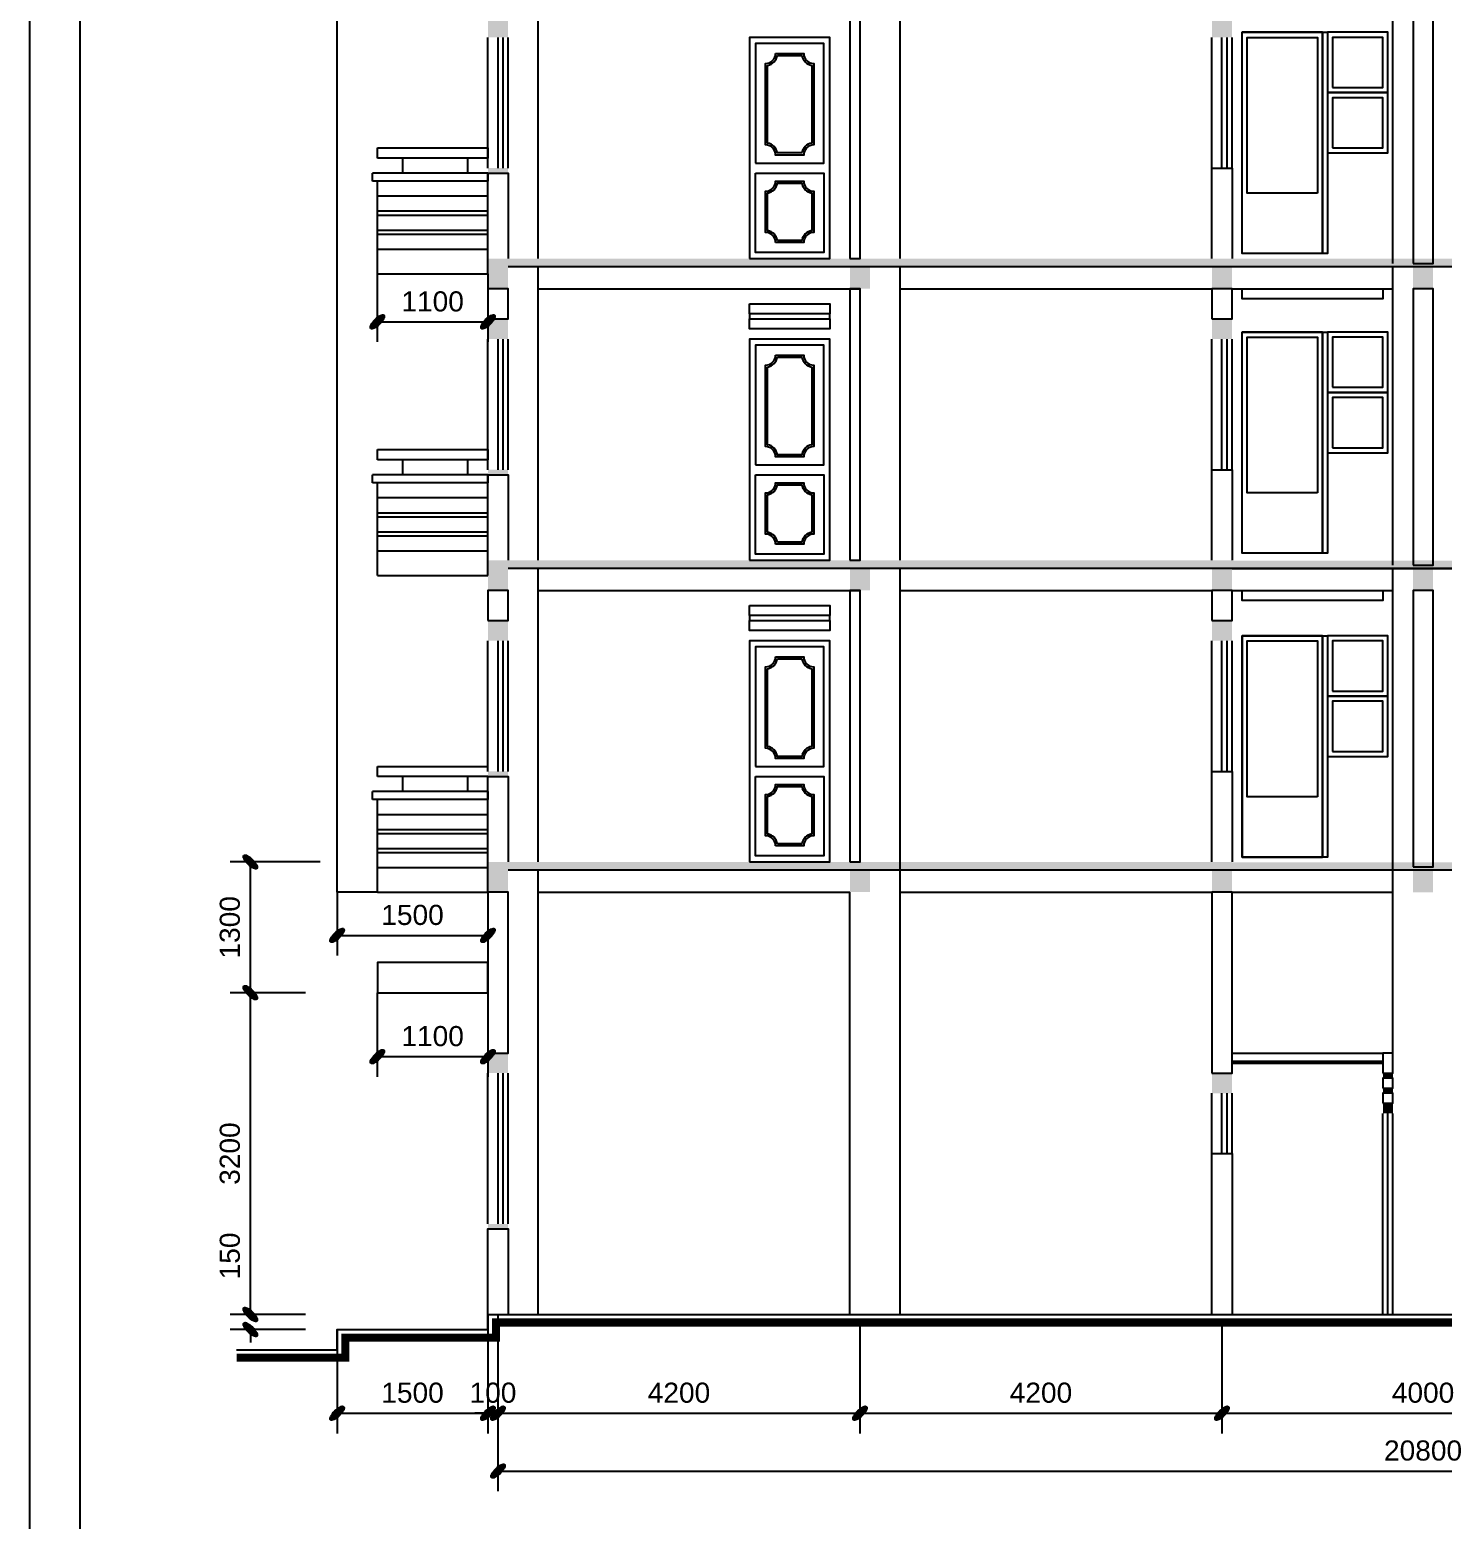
# Model space of a CAD drawing. Extents: x 5324 to 86020, y 1640 to 57560.
# Drawn here: x 5324 to 19380, y 15702 to 30523 of the extents above; entities that cross this region are included whole.
import ezdxf

# ---------------------------------------------------------------- set-up
doc = ezdxf.new("R2010")
doc.units = 0
doc.layers.get('0').update_dxf_attribs({"linetype": 'CONTINUOUS'})
doc.layers.get('DEFPOINTS').update_dxf_attribs({"linetype": 'CONTINUOUS'})
for name, color, linetype in [('BAO', 3, 'CONTINUOUS'), ('CUA', 4, 'CONTINUOUS'), ('DIM', 6, 'CONTINUOUS'), ('MAT_CAT', 5, 'CONTINUOUS'), ('mc1', 7, 'CONTINUOUS'), ('NET', 5, 'CONTINUOUS'), ('TUONG', 35, 'CONTINUOUS')]:
    doc.layers.add(name, color=color, linetype=linetype)
doc.styles.add('VNI-HELVE', font='VHELVEN.TTF')
doc.dimstyles.new('DIM100S', dxfattribs={"dimtxt": 200, "dimasz": 130, "dimexe": 200, "dimexo": 0, "dimgap": 100, "dimtad": 1, "dimdec": 0, "dimrnd": 50, "dimzin": 0, "dimdsep": 46, "dimtxsty": 'VNI-HELVE', "dimblk1": 'ARCHTICK', "dimblk2": 'ARCHTICK', "dimsah": 1, "dimcen": 0, "dimclrd": 6, "dimclre": 6, "dimclrt": 6, "dimadec": 0, "dimazin": 0, "dimtfac": 1, "dimtdec": 0, "dimtofl": 0, "dimtmove": 0, "dimatfit": 3, "dimfxl": 0, "dimtolj": 1, "dimtzin": 0, "dimarcsym": 0})

# ---------------------------------------------------------------- blocks, each defined once
blk = doc.blocks.new('_ArchTick')
h = blk.add_hatch(color=256)
edge = h.paths.add_edge_path()
edge.add_ellipse((0, 0), major_axis=(0.5, 0.5), ratio=0.348148, start_angle=0, end_angle=360)
blk.add_ellipse((0, 0), major_axis=(0.5, 0.5), ratio=0.348148)
blk = doc.blocks.new('*D8')
at = {"color": 6, "linetype": 'ByBlock'}
for p, q in [((17180, 17668), (17180, 16566)), ((21180, 17668), (21180, 16566)), ((17180, 16766), (21180, 16766))]:
    blk.add_line(p, q, dxfattribs=at)
at = {"layer": 'DEFPOINTS', "color": 0, "linetype": 'ByBlock'}
for p in [(17180, 17668), (21180, 17668), (21180, 16766)]:
    blk.add_point(p, dxfattribs=at)
at = {"color": 6, "linetype": 'ByBlock', "xscale": 130, "yscale": 130, "zscale": 130, "rotation": 180}
blk.add_blockref('_ArchTick', (17180, 16766), dxfattribs=at)
at = {"color": 6, "linetype": 'ByBlock', "xscale": 130, "yscale": 130, "zscale": 130}
blk.add_blockref('_ArchTick', (21180, 16766), dxfattribs=at)
at = {"color": 6, "linetype": 'ByBlock', "insert": (19180, 16969), "char_height": 200, "attachment_point": 5, "style": 'VNI-HELVE'}
blk.add_mtext('\\A1;4000', dxfattribs=at)
blk = doc.blocks.new('*D9')
at = {"layer": 'DEFPOINTS', "color": 0, "linetype": 'ByBlock'}
for p in [(9980, 17748), (28380, 17748), (28380, 16191)]:
    blk.add_point(p, dxfattribs=at)
at = {"layer": 'DIM', "color": 6, "linetype": 'ByBlock', "lineweight": -2}
for p, q in [((9980, 17748), (9980, 15991)), ((28380, 17748), (28380, 15991)), ((9980, 16191), (28380, 16191))]:
    blk.add_line(p, q, dxfattribs=at)
at = {"layer": 'DIM', "color": 6, "linetype": 'ByBlock', "lineweight": -2, "xscale": 130, "yscale": 130, "zscale": 130, "rotation": 180}
blk.add_blockref('_ArchTick', (9980, 16191), dxfattribs=at)
at = {"layer": 'DIM', "color": 6, "linetype": 'ByBlock', "lineweight": -2, "xscale": 130, "yscale": 130, "zscale": 130}
blk.add_blockref('_ArchTick', (28380, 16191), dxfattribs=at)
at = {"layer": 'DIM', "color": 6, "linetype": 'ByBlock', "insert": (19180, 16394), "char_height": 200, "attachment_point": 5, "style": 'VNI-HELVE'}
blk.add_mtext('\\A1;20800', dxfattribs=at)
blk = doc.blocks.new('*D10')
at = {"color": 6, "linetype": 'ByBlock'}
for p, q in [((8064, 20948), (7317, 20948)), ((7517, 17748), (7517, 20948)), ((8064, 17748), (7317, 17748))]:
    blk.add_line(p, q, dxfattribs=at)
at = {"layer": 'DEFPOINTS', "color": 0, "linetype": 'ByBlock'}
for p in [(7517, 20948), (8064, 20948), (8064, 17748)]:
    blk.add_point(p, dxfattribs=at)
at = {"color": 6, "linetype": 'ByBlock', "xscale": 130, "yscale": 130, "zscale": 130}
for p, rotation in [((7517, 20948), 90), ((7517, 17748), 270)]:
    blk.add_blockref('_ArchTick', p, dxfattribs=dict(at, rotation=rotation))
at = {"color": 6, "linetype": 'ByBlock', "insert": (7314, 19348), "char_height": 200, "attachment_point": 5, "rotation": 90, "style": 'VNI-HELVE'}
blk.add_mtext('\\A1;3200', dxfattribs=at)
blk = doc.blocks.new('*D11')
at = {"color": 6, "linetype": 'ByBlock'}
for p, q in [((9980, 17748), (9980, 16566)), ((13580, 17668), (13580, 16566)), ((9980, 16766), (13580, 16766))]:
    blk.add_line(p, q, dxfattribs=at)
at = {"layer": 'DEFPOINTS', "color": 0, "linetype": 'ByBlock'}
for p in [(9980, 17748), (13580, 17668), (13580, 16766)]:
    blk.add_point(p, dxfattribs=at)
at = {"color": 6, "linetype": 'ByBlock', "xscale": 130, "yscale": 130, "zscale": 130, "rotation": 180}
blk.add_blockref('_ArchTick', (9980, 16766), dxfattribs=at)
at = {"color": 6, "linetype": 'ByBlock', "xscale": 130, "yscale": 130, "zscale": 130}
blk.add_blockref('_ArchTick', (13580, 16766), dxfattribs=at)
at = {"color": 6, "linetype": 'ByBlock', "insert": (11780, 16969), "char_height": 200, "attachment_point": 5, "style": 'VNI-HELVE'}
blk.add_mtext('\\A1;4200', dxfattribs=at)
blk = doc.blocks.new('*D12')
at = {"color": 6, "linetype": 'ByBlock'}
for p, q in [((9880, 17748), (9880, 16566)), ((8380, 17598), (8380, 16566)), ((8380, 16766), (9880, 16766))]:
    blk.add_line(p, q, dxfattribs=at)
at = {"layer": 'DEFPOINTS', "color": 0, "linetype": 'ByBlock'}
for p in [(9880, 17748), (8380, 17598), (9880, 16766)]:
    blk.add_point(p, dxfattribs=at)
at = {"color": 6, "linetype": 'ByBlock', "xscale": 130, "yscale": 130, "zscale": 130, "rotation": 180}
blk.add_blockref('_ArchTick', (8380, 16766), dxfattribs=at)
at = {"color": 6, "linetype": 'ByBlock', "xscale": 130, "yscale": 130, "zscale": 130}
blk.add_blockref('_ArchTick', (9880, 16766), dxfattribs=at)
at = {"color": 6, "linetype": 'ByBlock', "insert": (9130, 16969), "char_height": 200, "attachment_point": 5, "style": 'VNI-HELVE'}
blk.add_mtext('\\A1;1500', dxfattribs=at)
blk = doc.blocks.new('*D13')
at = {"layer": 'DEFPOINTS', "color": 0, "linetype": 'ByBlock'}
for p in [(9880, 17568), (9980, 17568), (9980, 16766)]:
    blk.add_point(p, dxfattribs=at)
at = {"layer": 'DIM', "color": 6, "linetype": 'ByBlock', "lineweight": -2}
for p, q in [((9880, 17568), (9880, 16566)), ((9980, 17568), (9980, 16566)), ((9880, 16766), (9750, 16766)), ((9980, 16766), (10110, 16766))]:
    blk.add_line(p, q, dxfattribs=at)
at = {"layer": 'DIM', "color": 6, "linetype": 'ByBlock', "lineweight": -2, "xscale": 130, "yscale": 130, "zscale": 130}
blk.add_blockref('_ArchTick', (9880, 16766), dxfattribs=at)
at = {"layer": 'DIM', "color": 6, "linetype": 'ByBlock', "lineweight": -2, "xscale": 130, "yscale": 130, "zscale": 130, "rotation": 180}
blk.add_blockref('_ArchTick', (9980, 16766), dxfattribs=at)
at = {"layer": 'DIM', "color": 6, "linetype": 'ByBlock', "insert": (9930, 16969), "char_height": 200, "attachment_point": 5, "style": 'VNI-HELVE'}
blk.add_mtext('\\A1;100', dxfattribs=at)
blk = doc.blocks.new('*D14')
at = {"color": 6, "linetype": 'ByBlock'}
for p, q in [((7517, 17748), (7517, 18651)), ((8064, 17748), (7317, 17748)), ((8064, 17598), (7317, 17598)), ((7517, 17598), (7517, 17468))]:
    blk.add_line(p, q, dxfattribs=at)
at = {"layer": 'DEFPOINTS', "color": 0, "linetype": 'ByBlock'}
for p in [(7517, 17748), (8064, 17748), (8064, 17598)]:
    blk.add_point(p, dxfattribs=at)
at = {"color": 6, "linetype": 'ByBlock', "xscale": 130, "yscale": 130, "zscale": 130}
for p, rotation in [((7517, 17748), 270), ((7517, 17598), 90)]:
    blk.add_blockref('_ArchTick', p, dxfattribs=dict(at, rotation=rotation))
at = {"color": 6, "linetype": 'ByBlock', "insert": (7314, 18330), "char_height": 200, "attachment_point": 5, "rotation": 90, "style": 'VNI-HELVE'}
blk.add_mtext('\\A1;150', dxfattribs=at)
blk = doc.blocks.new('*D15')
at = {"color": 6, "linetype": 'ByBlock'}
for p, q in [((13580, 17668), (13580, 16566)), ((17180, 17668), (17180, 16566)), ((13580, 16766), (17180, 16766))]:
    blk.add_line(p, q, dxfattribs=at)
at = {"layer": 'DEFPOINTS', "color": 0, "linetype": 'ByBlock'}
for p in [(13580, 17668), (17180, 17668), (17180, 16766)]:
    blk.add_point(p, dxfattribs=at)
at = {"color": 6, "linetype": 'ByBlock', "xscale": 130, "yscale": 130, "zscale": 130, "rotation": 180}
blk.add_blockref('_ArchTick', (13580, 16766), dxfattribs=at)
at = {"color": 6, "linetype": 'ByBlock', "xscale": 130, "yscale": 130, "zscale": 130}
blk.add_blockref('_ArchTick', (17180, 16766), dxfattribs=at)
at = {"color": 6, "linetype": 'ByBlock', "insert": (15380, 16969), "char_height": 200, "attachment_point": 5, "style": 'VNI-HELVE'}
blk.add_mtext('\\A1;4200', dxfattribs=at)
blk = doc.blocks.new('*D16')
at = {"color": 6, "linetype": 'ByBlock'}
for p, q in [((8380, 21948), (8380, 21318)), ((9880, 21948), (9880, 21318)), ((8380, 21518), (9880, 21518))]:
    blk.add_line(p, q, dxfattribs=at)
at = {"layer": 'DEFPOINTS', "color": 0, "linetype": 'ByBlock'}
for p in [(8380, 21948), (9880, 21948), (9880, 21518)]:
    blk.add_point(p, dxfattribs=at)
at = {"color": 6, "linetype": 'ByBlock', "xscale": 130, "yscale": 130, "zscale": 130, "rotation": 180}
blk.add_blockref('_ArchTick', (8380, 21518), dxfattribs=at)
at = {"color": 6, "linetype": 'ByBlock', "xscale": 130, "yscale": 130, "zscale": 130}
blk.add_blockref('_ArchTick', (9880, 21518), dxfattribs=at)
at = {"color": 6, "linetype": 'ByBlock', "insert": (9130, 21720), "char_height": 200, "attachment_point": 5, "style": 'VNI-HELVE'}
blk.add_mtext('\\A1;1500', dxfattribs=at)
blk = doc.blocks.new('*D17')
at = {"color": 6, "linetype": 'ByBlock'}
for p, q in [((8213, 22248), (7317, 22248)), ((7517, 20948), (7517, 22248)), ((7864, 20948), (7317, 20948))]:
    blk.add_line(p, q, dxfattribs=at)
at = {"layer": 'DEFPOINTS', "color": 0, "linetype": 'ByBlock'}
for p in [(7517, 22248), (8213, 22248), (7864, 20948)]:
    blk.add_point(p, dxfattribs=at)
at = {"color": 6, "linetype": 'ByBlock', "xscale": 130, "yscale": 130, "zscale": 130}
for p, rotation in [((7517, 22248), 90), ((7517, 20948), 270)]:
    blk.add_blockref('_ArchTick', p, dxfattribs=dict(at, rotation=rotation))
at = {"color": 6, "linetype": 'ByBlock', "insert": (7314, 21598), "char_height": 200, "attachment_point": 5, "rotation": 90, "style": 'VNI-HELVE'}
blk.add_mtext('\\A1;1300', dxfattribs=at)
blk = doc.blocks.new('*D18')
at = {"color": 6, "linetype": 'ByBlock'}
for p, q in [((8780, 20948), (8780, 20112)), ((9880, 20948), (9880, 20112)), ((8780, 20312), (9880, 20312))]:
    blk.add_line(p, q, dxfattribs=at)
at = {"layer": 'DEFPOINTS', "color": 0, "linetype": 'ByBlock'}
for p in [(8780, 20948), (9880, 20948), (9880, 20312)]:
    blk.add_point(p, dxfattribs=at)
at = {"color": 6, "linetype": 'ByBlock', "xscale": 130, "yscale": 130, "zscale": 130, "rotation": 180}
blk.add_blockref('_ArchTick', (8780, 20312), dxfattribs=at)
at = {"color": 6, "linetype": 'ByBlock', "xscale": 130, "yscale": 130, "zscale": 130}
blk.add_blockref('_ArchTick', (9880, 20312), dxfattribs=at)
at = {"color": 6, "linetype": 'ByBlock', "insert": (9330, 20515), "char_height": 200, "attachment_point": 5, "style": 'VNI-HELVE'}
blk.add_mtext('\\A1;1100', dxfattribs=at)
blk = doc.blocks.new('*D26')
at = {"color": 6, "linetype": 'ByBlock'}
for p, q in [((8780, 28098), (8780, 27419)), ((9880, 28098), (9880, 27419)), ((8780, 27619), (9880, 27619))]:
    blk.add_line(p, q, dxfattribs=at)
at = {"layer": 'DEFPOINTS', "color": 0, "linetype": 'ByBlock'}
for p in [(8780, 28098), (9880, 28098), (9880, 27619)]:
    blk.add_point(p, dxfattribs=at)
at = {"color": 6, "linetype": 'ByBlock', "xscale": 130, "yscale": 130, "zscale": 130, "rotation": 180}
blk.add_blockref('_ArchTick', (8780, 27619), dxfattribs=at)
at = {"color": 6, "linetype": 'ByBlock', "xscale": 130, "yscale": 130, "zscale": 130}
blk.add_blockref('_ArchTick', (9880, 27619), dxfattribs=at)
at = {"color": 6, "linetype": 'ByBlock', "insert": (9330, 27821), "char_height": 200, "attachment_point": 5, "style": 'VNI-HELVE'}
blk.add_mtext('\\A1;1100', dxfattribs=at)

msp = doc.modelspace()

# ---------------------------------------------------------------- linework, layer by layer
at = {"layer": 'BAO', "color": 3, "linetype": 'Continuous'}
msp.add_line((17280.4, 20348.1), (18780.4, 20348.1), dxfattribs=at)
msp.add_lwpolyline([(8780.4, 20948.1), (9880.4, 20948.1), (9880.4, 21248.1), (8780.4, 21248.1)], close=True, dxfattribs=at)
at = {"layer": 'CUA', "color": 4, "linetype": 'ByBlock'}
msp.add_line((18180.4, 28298.1), (18180.4, 30498.1), dxfattribs=at)
at = {"layer": 'CUA', "color": 4}
for p, q in [((8780.4, 29248.1), (8780.4, 29348.1)), ((9030.4, 29246.1), (9030.4, 29098.1)), ((9680.4, 29098.1), (9680.4, 29248.1)), ((9880.4, 29098.1), (8730.4, 29098.1)), ((8730.4, 29018.1), (8730.4, 29098.1)), ((9880.4, 29098.1), (9880.4, 29018.1)), ((9880.4, 29018.1), (8730.4, 29018.1)), ((8780.4, 28098.1), (8780.4, 29018.1)), ((9880.4, 28098.1), (9880.4, 29018.1)), ((9880.4, 28868.1), (8780.4, 28868.1)), ((9880.4, 28718.1), (8780.4, 28718.1)), ((9880.4, 28678.1), (8780.4, 28678.1)), ((9880.4, 28528.1), (8780.4, 28528.1)), ((9880.4, 28488.1), (8780.4, 28488.1)), ((9880.4, 28338.1), (8780.4, 28338.1)), ((8780.4, 28098.1), (9880.4, 28098.1)), ((8780.4, 26248.1), (8780.4, 26348.1)), ((9030.4, 26246.1), (9030.4, 26098.1)), ((9680.4, 26098.1), (9680.4, 26248.1)), ((9880.4, 26098.1), (8730.4, 26098.1)), ((8730.4, 26018.1), (8730.4, 26098.1)), ((9880.4, 26098.1), (9880.4, 26018.1)), ((9880.4, 26018.1), (8730.4, 26018.1)), ((8780.4, 25098.1), (8780.4, 26018.1)), ((9880.4, 25098.1), (9880.4, 26018.1)), ((9880.4, 25868.1), (8780.4, 25868.1)), ((9880.4, 25718.1), (8780.4, 25718.1)), ((9880.4, 25678.1), (8780.4, 25678.1)), ((9880.4, 25528.1), (8780.4, 25528.1)), ((9880.4, 25488.1), (8780.4, 25488.1)), ((9880.4, 25338.1), (8780.4, 25338.1)), ((8780.4, 25098.1), (9880.4, 25098.1)), ((8780.4, 23098.1), (8780.4, 23198.1)), ((8780.4, 23198.1), (9880.4, 23198.1)), ((9880.4, 23098.1), (8780.4, 23098.1)), ((9030.4, 23096.1), (9030.4, 22948.1)), ((9680.4, 22948.1), (9680.4, 23098.1)), ((9880.4, 22948.1), (8730.4, 22948.1)), ((8730.4, 22868.1), (8730.4, 22948.1)), ((9880.4, 22868.1), (8730.4, 22868.1)), ((8780.4, 21948.1), (8780.4, 22868.1)), ((9880.4, 22948.1), (9880.4, 22868.1)), ((9880.4, 21948.1), (9880.4, 22868.1)), ((9880.4, 22718.1), (8780.4, 22718.1)), ((9880.4, 22568.1), (8780.4, 22568.1)), ((9880.4, 22528.1), (8780.4, 22528.1)), ((9880.4, 22378.1), (8780.4, 22378.1)), ((9880.4, 22338.1), (8780.4, 22338.1)), ((9880.4, 22188.1), (8780.4, 22188.1)), ((8780.4, 21948.1), (9880.4, 21948.1))]:
    msp.add_line(p, q, dxfattribs=at)
for points in [[(18180.4, 28298.1), (17380.4, 28298.1), (17380.4, 30498.1), (18180.4, 30498.1)], [(18130.4, 28898.1), (17430.4, 28898.1), (17430.4, 30448.1), (18130.4, 30448.1)], [(18180.4, 25317.8), (17380.4, 25317.8), (17380.4, 27517.8), (18180.4, 27517.8)], [(18130.4, 25917.8), (17430.4, 25917.8), (17430.4, 27467.8), (18130.4, 27467.8)], [(18180.4, 22295.7), (17380.4, 22295.7), (17380.4, 24495.7), (18180.4, 24495.7)], [(18130.4, 22895.7), (17430.4, 22895.7), (17430.4, 24445.7), (18130.4, 24445.7)]]:
    msp.add_lwpolyline(points, close=True, dxfattribs=at)
for points in [[(18180.4, 28298.1), (18180.4, 30498.1), (18230.4, 30498.1), (18230.4, 28298.1), (18180.4, 28298.1)], [(8780.4, 29348.1), (9880.4, 29348.1), (9880.4, 29248.1), (8780.4, 29248.1)], [(18180.4, 25317.8), (18180.4, 27517.8), (18230.4, 27517.8), (18230.4, 25317.8), (18180.4, 25317.8)], [(8780.4, 26348.1), (9880.4, 26348.1), (9880.4, 26248.1), (8780.4, 26248.1)], [(18180.4, 22295.7), (18180.4, 24495.7), (18230.4, 24495.7), (18230.4, 22295.7), (18180.4, 22295.7)]]:
    msp.add_lwpolyline(points, dxfattribs=at)
at = {"layer": 'DIM', "color": 4}
for points in [[(12540.4, 29198.1), (13220.4, 29198.1), (13220.4, 30388.1), (12540.4, 30388.1)], [(12540.4, 29098.1), (13220.4, 29098.1), (13220.4, 28308.1), (12540.4, 28308.1)], [(12540.4, 26198.1), (13220.4, 26198.1), (13220.4, 27388.1), (12540.4, 27388.1)], [(12540.4, 26098.1), (13220.4, 26098.1), (13220.4, 25308.1), (12540.4, 25308.1)], [(12540.4, 23198.1), (13220.4, 23198.1), (13220.4, 24388.1), (12540.4, 24388.1)], [(12540.4, 23098.1), (13220.4, 23098.1), (13220.4, 22308.1), (12540.4, 22308.1)]]:
    msp.add_lwpolyline(points, close=True, dxfattribs=at)
at = {"layer": 'DIM', "color": 6}
for points in [[(12740.4, 30288.1), (13020.4, 30288.1, 0.4142136), (13120.4, 30188.1), (13120.4, 29378.1, 0.4142136), (13020.4, 29278.1), (12740.4, 29278.1, 0.4142136), (12640.4, 29378.1), (12640.4, 30188.1, 0.4142136)], [(12758.7, 30268.1), (13002.1, 30268.1, 0.3191977), (13100.4, 30169.8), (13100.4, 29396.4, 0.3191977), (13002.1, 29298.1), (12758.7, 29298.1, 0.3191977), (12660.4, 29396.4), (12660.4, 30169.8, 0.3191977)], [(12740.4, 28408.1, 0.4142136), (12640.4, 28508.1), (12640.4, 28918.1, 0.4142136), (12740.4, 29018.1), (13020.4, 29018.1, 0.4142136), (13120.4, 28918.1), (13120.4, 28508.1, 0.4142136), (13020.4, 28408.1)], [(12758.7, 28428.1, 0.3191977), (12660.4, 28526.4), (12660.4, 28899.8, 0.3191977), (12758.7, 28998.1), (13002.1, 28998.1, 0.3191977), (13100.4, 28899.8), (13100.4, 28526.4, 0.3191977), (13002.1, 28428.1)], [(12740.4, 27288.1), (13020.4, 27288.1, 0.4142136), (13120.4, 27188.1), (13120.4, 26378.1, 0.4142136), (13020.4, 26278.1), (12740.4, 26278.1, 0.4142136), (12640.4, 26378.1), (12640.4, 27188.1, 0.4142136)], [(12758.7, 27268.1), (13002.1, 27268.1, 0.3191977), (13100.4, 27169.8), (13100.4, 26396.4, 0.3191977), (13002.1, 26298.1), (12758.7, 26298.1, 0.3191977), (12660.4, 26396.4), (12660.4, 27169.8, 0.3191977)], [(12740.4, 25408.1, 0.4142136), (12640.4, 25508.1), (12640.4, 25918.1, 0.4142136), (12740.4, 26018.1), (13020.4, 26018.1, 0.4142136), (13120.4, 25918.1), (13120.4, 25508.1, 0.4142136), (13020.4, 25408.1)], [(12758.7, 25428.1, 0.3191977), (12660.4, 25526.4), (12660.4, 25899.8, 0.3191977), (12758.7, 25998.1), (13002.1, 25998.1, 0.3191977), (13100.4, 25899.8), (13100.4, 25526.4, 0.3191977), (13002.1, 25428.1)], [(12740.4, 24288.1), (13020.4, 24288.1, 0.4142136), (13120.4, 24188.1), (13120.4, 23378.1, 0.4142136), (13020.4, 23278.1), (12740.4, 23278.1, 0.4142136), (12640.4, 23378.1), (12640.4, 24188.1, 0.4142136)], [(12758.7, 24268.1), (13002.1, 24268.1, 0.3191977), (13100.4, 24169.8), (13100.4, 23396.4, 0.3191977), (13002.1, 23298.1), (12758.7, 23298.1, 0.3191977), (12660.4, 23396.4), (12660.4, 24169.8, 0.3191977)], [(12740.4, 22408.1, 0.4142136), (12640.4, 22508.1), (12640.4, 22918.1, 0.4142136), (12740.4, 23018.1), (13020.4, 23018.1, 0.4142136), (13120.4, 22918.1), (13120.4, 22508.1, 0.4142136), (13020.4, 22408.1)], [(12758.7, 22428.1, 0.3191977), (12660.4, 22526.4), (12660.4, 22899.8, 0.3191977), (12758.7, 22998.1), (13002.1, 22998.1, 0.3191977), (13100.4, 22899.8), (13100.4, 22526.4, 0.3191977), (13002.1, 22428.1)]]:
    msp.add_lwpolyline(points, format="xyb", close=True, dxfattribs=at)
at = {"layer": 'MAT_CAT', "color": 5, "linetype": 'Continuous'}
for points in [[(10080.4, 28168.1), (28280.4, 28168.1)], [(10080.4, 25168.1), (28280.4, 25168.1)], [(10080.4, 22168.1), (28280.4, 22168.1)]]:
    msp.add_lwpolyline(points, dxfattribs=at)
for points in [[(18780.4, 20148.1), (18880.4, 20148.1), (18780.4, 20098.1), (18880.4, 20098.1)], [(18780.4, 19998.1), (18880.4, 19998.1), (18780.4, 19948.1), (18880.4, 19948.1)]]:
    msp.add_solid(points, dxfattribs=at)
at = {"layer": 'mc1', "color": 4, "linetype": 'ByBlock'}
for p, q in [((9880.4, 29148.1), (9880.4, 30448.1)), ((9980.4, 29148.1), (9980.4, 30448.1)), ((10030.4, 29148.1), (10030.4, 30448.1)), ((10080.4, 29148.1), (10080.4, 30448.1)), ((17180.4, 29148.1), (17180.4, 30448.1)), ((17230.4, 29148.1), (17230.4, 30448.1)), ((17280.4, 29148.1), (17280.4, 30448.1)), ((18180.4, 30498.1), (17380.4, 30498.1)), ((9880.4, 26148.1), (9880.4, 27448.1)), ((9980.4, 26148.1), (9980.4, 27448.1)), ((10030.4, 26148.1), (10030.4, 27448.1)), ((10080.4, 26148.1), (10080.4, 27448.1)), ((17180.4, 26148.1), (17180.4, 27448.1)), ((17230.4, 26148.1), (17230.4, 27448.1)), ((17280.4, 26148.1), (17280.4, 27448.1)), ((18180.4, 27517.8), (17380.4, 27517.8)), ((18180.4, 25317.8), (18180.4, 27517.8)), ((17380.4, 24495.7), (17380.4, 22295.7)), ((18180.4, 24495.7), (17380.4, 24495.7)), ((18180.4, 22295.7), (18180.4, 24495.7)), ((9980.4, 23148.1), (9980.4, 24448.1)), ((10030.4, 23148.1), (10030.4, 24448.1)), ((10080.4, 23148.1), (10080.4, 24448.1)), ((17180.4, 23148.1), (17180.4, 24448.1)), ((17230.4, 23148.1), (17230.4, 24448.1)), ((17280.4, 23148.1), (17280.4, 24448.1)), ((17380.4, 22295.7), (18180.4, 22295.7)), ((17280.4, 20268.1), (18780.4, 20268.1)), ((17280.4, 20248.1), (18780.4, 20248.1)), ((9880.4, 18648.1), (9880.4, 20148.1)), ((9980.4, 18648.1), (9980.4, 20148.1)), ((10030.4, 18648.1), (10030.4, 20148.1)), ((10080.4, 18648.1), (10080.4, 20148.1)), ((17180.4, 19348.1), (17180.4, 19948.1)), ((17230.4, 19348.1), (17230.4, 19948.1)), ((17280.4, 19348.1), (17280.4, 19948.1)), ((18780.4, 17748.1), (18780.4, 19748.1)), ((18780.4, 17748.1), (18780.4, 19748.1)), ((18830.4, 17748.1), (18830.4, 19748.1)), ((18880.4, 17748.1), (18880.4, 19748.1))]:
    msp.add_line(p, q, dxfattribs=at)
for points in [[(18230.4, 29898.1), (18830.4, 29898.1), (18830.4, 30498.1), (18230.4, 30498.1)], [(18280.4, 29948.1), (18780.4, 29948.1), (18780.4, 30448.1), (18280.4, 30448.1)], [(18230.4, 29298.1), (18830.4, 29298.1), (18830.4, 29898.1), (18230.4, 29898.1)], [(18280.4, 29348.1), (18780.4, 29348.1), (18780.4, 29848.1), (18280.4, 29848.1)], [(17380.4, 27948.1), (18780.4, 27948.1), (18780.4, 27848.1), (17380.4, 27848.1)], [(12480.4, 27798.1), (13280.4, 27798.1), (13280.4, 27698.1), (12480.4, 27698.1)], [(12480.4, 27648.1), (13280.4, 27648.1), (13280.4, 27698.1), (12480.4, 27698.1)], [(12480.4, 27648.1), (13280.4, 27648.1), (13280.4, 27548.1), (12480.4, 27548.1)], [(18230.4, 26917.8), (18830.4, 26917.8), (18830.4, 27517.8), (18230.4, 27517.8)], [(18280.4, 26967.8), (18780.4, 26967.8), (18780.4, 27467.8), (18280.4, 27467.8)], [(18230.4, 26317.8), (18830.4, 26317.8), (18830.4, 26917.8), (18230.4, 26917.8)], [(18280.4, 26367.8), (18780.4, 26367.8), (18780.4, 26867.8), (18280.4, 26867.8)], [(17380.4, 24948.1), (18780.4, 24948.1), (18780.4, 24848.1), (17380.4, 24848.1)], [(12480.4, 24798.1), (13280.4, 24798.1), (13280.4, 24698.1), (12480.4, 24698.1)], [(12480.4, 24648.1), (13280.4, 24648.1), (13280.4, 24698.1), (12480.4, 24698.1)], [(12480.4, 24648.1), (13280.4, 24648.1), (13280.4, 24548.1), (12480.4, 24548.1)], [(18230.4, 23895.7), (18830.4, 23895.7), (18830.4, 24495.7), (18230.4, 24495.7)], [(18280.4, 23945.7), (18780.4, 23945.7), (18780.4, 24445.7), (18280.4, 24445.7)], [(18230.4, 23295.7), (18830.4, 23295.7), (18830.4, 23895.7), (18230.4, 23895.7)], [(18280.4, 23345.7), (18780.4, 23345.7), (18780.4, 23845.7), (18280.4, 23845.7)]]:
    msp.add_lwpolyline(points, close=True, dxfattribs=at)
at = {"layer": 'mc1', "color": 4, "linetype": 'ByBlock', "const_width": 80}
msp.add_lwpolyline([(7380.1, 17318.1), (8460.4, 17318.1), (8460.4, 17518.1), (9960.4, 17518.1), (9960.4, 17668.1), (28400.4, 17668.1), (28400.4, 17518.1), (29900.4, 17518.1), (29900.4, 17318.1), (30970.2, 17318.1)], dxfattribs=at)
at = {"layer": 'mc1', "color": 4, "linetype": 'ByBlock'}
msp.add_lwpolyline([(7380.1, 17398.1), (8380.4, 17398.1), (8380.4, 17598.1), (9880.4, 17598.1), (9880.4, 17748.1), (28480.4, 17748.1), (28480.4, 17598.1), (29980.4, 17598.1), (29980.4, 17398.1), (30970.2, 17398.1)], dxfattribs=at)
at = {"layer": 'mc1', "color": 5, "linetype": 'ByBlock'}
for points in [[(9880.4, 30648.1), (10080.4, 30648.1), (9880.4, 30448.1), (10080.4, 30448.1)], [(17080.4, 30648.1), (17280.4, 30648.1), (17080.4, 30448.1), (17280.4, 30448.1)], [(9880.4, 28248.1), (10080.4, 28248.1), (9880.4, 27948.1), (10080.4, 27948.1)], [(9880.4, 28248.1), (10080.4, 28248.1), (9880.4, 27948.1), (10080.4, 27948.1)], [(10080.4, 28248.1), (17080.4, 28248.1), (10080.4, 28168.1), (17080.4, 28168.1)], [(10080.4, 28248.1), (17080.4, 28248.1), (10080.4, 28168.1), (17080.4, 28168.1)], [(13480.4, 28248.1), (13680.4, 28248.1), (13480.4, 27948.1), (13680.4, 27948.1)], [(13480.4, 28248.1), (13680.4, 28248.1), (13480.4, 27948.1), (13680.4, 27948.1)], [(17080.4, 28248.1), (17280.4, 28248.1), (17080.4, 27948.1), (17280.4, 27948.1)], [(17080.4, 28248.1), (17280.4, 28248.1), (17080.4, 27948.1), (17280.4, 27948.1)], [(17280.4, 28168.1), (17280.4, 28248.1), (21080.4, 28168.1), (21080.4, 28248.1)], [(19080.4, 28248.1), (19280.4, 28248.1), (19080.4, 27948.1), (19280.4, 27948.1)], [(19080.4, 28248.1), (19280.4, 28248.1), (19080.4, 27948.1), (19280.4, 27948.1)], [(9880.4, 27648.1), (10080.4, 27648.1), (9880.4, 27448.1), (10080.4, 27448.1)], [(17080.4, 27648.1), (17280.4, 27648.1), (17080.4, 27448.1), (17280.4, 27448.1)], [(9880.4, 25248.1), (10080.4, 25248.1), (9880.4, 24948.1), (10080.4, 24948.1)], [(9880.4, 25248.1), (10080.4, 25248.1), (9880.4, 24948.1), (10080.4, 24948.1)], [(10080.4, 25248.1), (17080.4, 25248.1), (10080.4, 25168.1), (17080.4, 25168.1)], [(10080.4, 25248.1), (17080.4, 25248.1), (10080.4, 25168.1), (17080.4, 25168.1)], [(13480.4, 25248.1), (13680.4, 25248.1), (13480.4, 24948.1), (13680.4, 24948.1)], [(13480.4, 25248.1), (13680.4, 25248.1), (13480.4, 24948.1), (13680.4, 24948.1)], [(17080.4, 25248.1), (17280.4, 25248.1), (17080.4, 24948.1), (17280.4, 24948.1)], [(17080.4, 25248.1), (17280.4, 25248.1), (17080.4, 24948.1), (17280.4, 24948.1)], [(17280.4, 25164.6), (17280.4, 25244.6), (21080.4, 25164.6), (21080.4, 25244.6)], [(19080.4, 25248.1), (19280.4, 25248.1), (19080.4, 24948.1), (19280.4, 24948.1)], [(19080.4, 25248.1), (19280.4, 25248.1), (19080.4, 24948.1), (19280.4, 24948.1)], [(9880.4, 24648.1), (10080.4, 24648.1), (9880.4, 24448.1), (10080.4, 24448.1)], [(17080.4, 24648.1), (17280.4, 24648.1), (17080.4, 24448.1), (17280.4, 24448.1)], [(9880.4, 22248.1), (10080.4, 22248.1), (9880.4, 21948.1), (10080.4, 21948.1)], [(10080.4, 22248.1), (17080.4, 22248.1), (10080.4, 22168.1), (17080.4, 22168.1)], [(13480.4, 22248.1), (13680.4, 22248.1), (13480.4, 21948.1), (13680.4, 21948.1)], [(17080.4, 22248.1), (17280.4, 22248.1), (17080.4, 21948.1), (17280.4, 21948.1)], [(17280.4, 22165.7), (17280.4, 22245.7), (21080.4, 22165.7), (21080.4, 22245.7)], [(19080.4, 22245.7), (19280.4, 22245.7), (19080.4, 21945.7), (19280.4, 21945.7)], [(9880.4, 20348.1), (10080.4, 20348.1), (9880.4, 20148.1), (10080.4, 20148.1)], [(17080.4, 20148.1), (17280.4, 20148.1), (17080.4, 19948.1), (17280.4, 19948.1)], [(18780.4, 19848.1), (18880.4, 19848.1), (18780.4, 19748.1), (18880.4, 19748.1)]]:
    msp.add_solid(points, dxfattribs=at)
at = {"layer": 'NET', "color": 5, "linetype": 'Continuous'}
for points in [[(17280.4, 28168.1), (21080.4, 28168.1)], [(17280.4, 25164.6), (21080.4, 25164.6)]]:
    msp.add_lwpolyline(points, dxfattribs=at)
for points in [[(9880.4, 29098.1), (10080.4, 29098.1), (9880.4, 29148.1), (10080.4, 29148.1)], [(9880.4, 26098.1), (10080.4, 26098.1), (9880.4, 26148.1), (10080.4, 26148.1)], [(9880.4, 23098.1), (10080.4, 23098.1), (9880.4, 23148.1), (10080.4, 23148.1)], [(9880.4, 18598.1), (10080.4, 18598.1), (9880.4, 18648.1), (10080.4, 18648.1)]]:
    msp.add_solid(points, dxfattribs=at)
at = {"layer": 'TUONG', "color": 3}
for p, q in [((8380.4, 21948.1), (8380.4, 50298.1)), ((8780.4, 21948.1), (8380.4, 21948.1))]:
    msp.add_line(p, q, dxfattribs=at)
at = {"layer": 'TUONG', "color": 3, "linetype": 'ByBlock'}
for p, q in [((10380.4, 28248.1), (10380.4, 31168.1)), ((13980.4, 28248.1), (13980.4, 31168.1)), ((18880.4, 28198.1), (18880.4, 31168.1)), ((17080.4, 29148.1), (17080.4, 30448.1)), ((10380.4, 25248.1), (10380.4, 28168.1)), ((13980.4, 25248.1), (13980.4, 28168.1)), ((18880.4, 25198.1), (18880.4, 28168.1)), ((10380.4, 27948.1), (13580.4, 27948.1)), ((13980.4, 27948.1), (17080.4, 27948.1)), ((17280.4, 27948.1), (18880.4, 27948.1)), ((17080.4, 26148.1), (17080.4, 27448.1)), ((10380.4, 22248.1), (10380.4, 25168.1)), ((13980.4, 22248.1), (13980.4, 25168.1)), ((13980.4, 17748.1), (13980.4, 25168.1)), ((18880.4, 22168.1), (18880.4, 25168.1)), ((10380.4, 24948.1), (13580.4, 24948.1)), ((13980.4, 24948.1), (17080.4, 24948.1)), ((17280.4, 24948.1), (18880.4, 24948.1)), ((9880.4, 23148.1), (9880.4, 24448.1)), ((17080.4, 23148.1), (17080.4, 24448.1)), ((10380.4, 17748.1), (10380.4, 22168.1)), ((18880.4, 20348.1), (18880.4, 22168.1)), ((10380.4, 21948.1), (13480.4, 21948.1)), ((13480.4, 17748.1), (13480.4, 21948.1)), ((13980.4, 21948.1), (17080.4, 21948.1)), ((17280.4, 21948.1), (18880.4, 21948.1)), ((17080.4, 19348.1), (17080.4, 19948.1))]:
    msp.add_line(p, q, dxfattribs=at)
for points in [[(86019.7, 1639.6), (5323.7, 1639.6), (5323.7, 57560.3), (86019.7, 57560.3)], [(85519.7, 2139.6), (5823.7, 2139.6), (5823.7, 57060.3), (85519.7, 57060.3)], [(13480.4, 28248.1), (13580.4, 28248.1), (13580.4, 30948.1), (13480.4, 30948.1)], [(19080.4, 28198.1), (19280.4, 28198.1), (19280.4, 30948.1), (19080.4, 30948.1)], [(9880.4, 27648.1), (10080.4, 27648.1), (10080.4, 27948.1), (9880.4, 27948.1)], [(13480.4, 25248.1), (13580.4, 25248.1), (13580.4, 27948.1), (13480.4, 27948.1)], [(17080.4, 27648.1), (17280.4, 27648.1), (17280.4, 27948.1), (17080.4, 27948.1)], [(19080.4, 25198.1), (19280.4, 25198.1), (19280.4, 27948.1), (19080.4, 27948.1)], [(9880.4, 24648.1), (10080.4, 24648.1), (10080.4, 24948.1), (9880.4, 24948.1)], [(13480.4, 22248.1), (13580.4, 22248.1), (13580.4, 24948.1), (13480.4, 24948.1)], [(17080.4, 24648.1), (17280.4, 24648.1), (17280.4, 24948.1), (17080.4, 24948.1)], [(19080.4, 22198.1), (19280.4, 22198.1), (19280.4, 24948.1), (19080.4, 24948.1)], [(9880.4, 20348.1), (10080.4, 20348.1), (10080.4, 21948.1), (9880.4, 21948.1)], [(17080.4, 20148.1), (17280.4, 20148.1), (17280.4, 21948.1), (17080.4, 21948.1)], [(18780.4, 20148.1), (18880.4, 20148.1), (18880.4, 20348.1), (18780.4, 20348.1)], [(18780.4, 19998.1), (18880.4, 19998.1), (18880.4, 20098.1), (18780.4, 20098.1)], [(18780.4, 19848.1), (18880.4, 19848.1), (18880.4, 19948.1), (18780.4, 19948.1)]]:
    msp.add_lwpolyline(points, close=True, dxfattribs=at)
at = {"layer": 'TUONG', "color": 3}
for points in [[(12480.4, 28248.1), (13280.4, 28248.1), (13280.4, 30448.1), (12480.4, 30448.1)], [(12480.4, 25248.1), (13280.4, 25248.1), (13280.4, 27448.1), (12480.4, 27448.1)], [(12480.4, 22248.1), (13280.4, 22248.1), (13280.4, 24448.1), (12480.4, 24448.1)]]:
    msp.add_lwpolyline(points, close=True, dxfattribs=at)
at = {"layer": 'TUONG', "color": 3, "linetype": 'ByBlock'}
for points in [[(9880.4, 28248.1), (9880.4, 29098.1), (10080.4, 29098.1), (10080.4, 28248.1)], [(17080.4, 28248.1), (17080.4, 29148.1), (17280.4, 29148.1), (17280.4, 28248.1)], [(9880.4, 25248.1), (9880.4, 26098.1), (10080.4, 26098.1), (10080.4, 25248.1)], [(17080.4, 25248.1), (17080.4, 26148.1), (17280.4, 26148.1), (17280.4, 25248.1)], [(17080.4, 22248.1), (17080.4, 23148.1), (17280.4, 23148.1), (17280.4, 22248.1)], [(9880.4, 22248.1), (9880.4, 23098.1), (10080.4, 23098.1), (10080.4, 22248.1)], [(17080.4, 17748.1), (17080.4, 19348.1), (17280.4, 19348.1), (17280.4, 17748.1)], [(9880.4, 17748.1), (9880.4, 18598.1), (10080.4, 18598.1), (10080.4, 17748.1)]]:
    msp.add_lwpolyline(points, dxfattribs=at)

# ---------------------------------------------------------------- dimensions: what is measured, and where the dimension line sits
at = {"layer": 'DIM', "color": 6, "linetype": 'ByBlock'}
for base, p1, p2, picture, middle in [((9880.4, 27618.6), (8780.4, 28098.1), (9880.4, 28098.1), '*D26', (9330.4, 27821.4)), ((9880.4, 21517.6), (8380.4, 21948.1), (9880.4, 21948.1), '*D16', (9130.4, 21720.4)), ((9880.4, 20312.5), (8780.4, 20948.1), (9880.4, 20948.1), '*D18', (9330.4, 20515.2)), ((9880.4, 16765.7), (8380.4, 17598.1), (9880.4, 17748.1), '*D12', (9130.4, 16968.5)), ((21180.4, 16765.7), (17180.4, 17668.1), (21180.4, 17668.1), '*D8', (19180.4, 16968.5))]:
    dim = msp.add_linear_dim(base=base, p1=p1, p2=p2, dimstyle='DIM100S', dxfattribs=at)
    dim.commit()
    dim.dimension.update_dxf_attribs({"geometry": picture, "text_midpoint": middle})
for base, p1, p2, picture, middle in [((7516.9, 22248.1), (7864.2, 20948.1), (8212.9, 22248.1), '*D17', (7314.1, 21598.1)), ((7516.9, 20948.1), (8064.2, 17748.1), (8064.2, 20948.1), '*D10', (7314.1, 19348.1)), ((7516.9, 17748.1), (8064.2, 17598.1), (8064.2, 17748.1), '*D14', (7314.1, 18329.5))]:
    dim = msp.add_linear_dim(base=base, p1=p1, p2=p2, angle=90, dimstyle='DIM100S', dxfattribs=at)
    dim.commit()
    dim.dimension.update_dxf_attribs({"geometry": picture, "text_midpoint": middle})
for base, p1, p2, text, picture, middle in [((28380.4, 16191.2), (9980.4, 17748.1), (28380.4, 17748.1), '20800', '*D9', (19180.4, 16394)), ((13580.4, 16765.7), (9980.4, 17748.1), (13580.4, 17668.1), '4200', '*D11', (11780.4, 16968.5)), ((17180.4, 16765.7), (13580.4, 17668.1), (17180.4, 17668.1), '4200', '*D15', (15380.4, 16968.5))]:
    dim = msp.add_linear_dim(base=base, p1=p1, p2=p2, text=text, dimstyle='DIM100S', dxfattribs=at)
    dim.commit()
    dim.dimension.update_dxf_attribs({"geometry": picture, "text_midpoint": middle})
dim = msp.add_linear_dim(base=(9980.4, 16765.7), p1=(9880.4, 17567.9), p2=(9980.4, 17567.9), dimstyle='DIM100S', dxfattribs=at)
dim.commit()
dim.dimension.update_dxf_attribs({"geometry": '*D13', "text_midpoint": (9930.4, 16765.7), "dimtype": 160})

doc.saveas('drawing.dxf')
